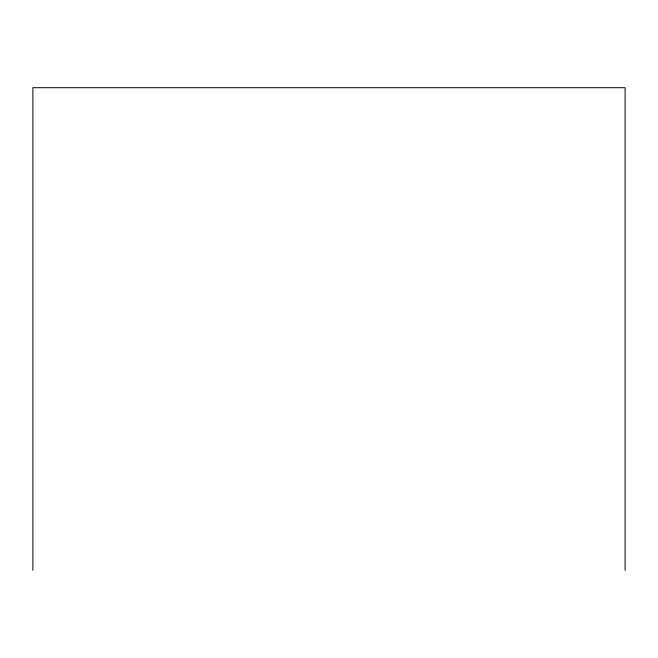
<?xml version="1.0" encoding="UTF-8"?>
<svg xmlns="http://www.w3.org/2000/svg" width="658" height="658" viewBox="0 0 658 658"><rect width="100%" height="100%" fill="white"/><g stroke="black" fill="none" stroke-linecap="round" stroke-linejoin="round"><path stroke-width="0.99" d="M625.1 570.289L625.1 87.711L32.9 87.711L32.9 570.289"/></g></svg>
